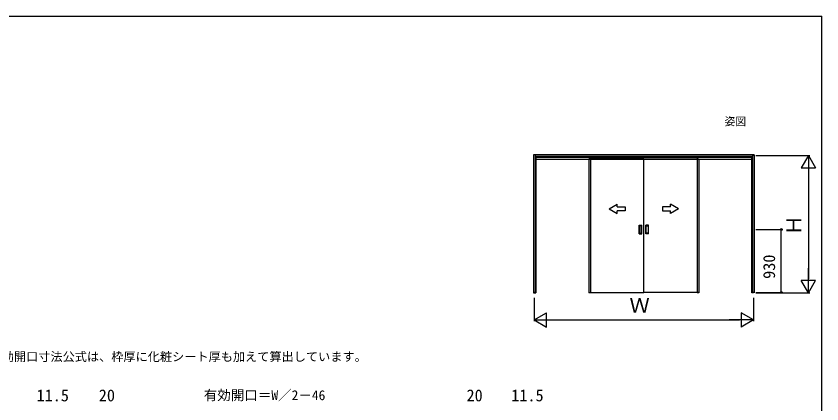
# Model space of a CAD drawing. Units: millimetres, scale not verified. Extents: x -525 to 525, y -783 to 779.
# Drawn here: x -71 to 525, y 460 to 747 of the extents above; entities that cross this region are included whole.
import ezdxf
from ezdxf.enums import TextEntityAlignment as Align

# ---------------------------------------------------------------- set-up
doc = ezdxf.new("R2010")
doc.units = ezdxf.units.MM
doc.header["$LTSCALE"] = 4
for name, color, linetype in [('0-2_USER1', 3, 'Continuous'), ('0-7_YKK_A1', 4, 'Continuous'), ('0-8_YKK_D', 6, 'Continuous'), ('0-9_YKK_ZWAK', 7, 'Continuous')]:
    doc.layers.add(name, color=color, linetype=linetype)
doc.styles.add('ＭＳ ゴシック', font='')
doc.styles.get('ＭＳ ゴシック').set_extended_font_data('MS Gothic')

msp = doc.modelspace()

# ---------------------------------------------------------------- linework, layer by layer
at = {"layer": '0-7_YKK_A1'}
for p, q in [((311.75, 644.122), (311.75, 541.972)), ((475.1, 644.122), (311.75, 644.122)), ((312.95, 644.122), (312.95, 541.972)), ((473.9, 644.122), (473.9, 541.972)), ((475.1, 644.122), (475.1, 541.972)), ((473.9, 642.922), (312.95, 642.922)), ((313.45, 642.922), (313.45, 541.972)), ((313.45, 642.422), (473.4, 642.422)), ((313.45, 640.922), (473.4, 640.922)), ((352.725, 641.122), (352.725, 541.972)), ((393.425, 641.122), (352.725, 641.122)), ((353.925, 642.422), (353.925, 541.972)), ((393.425, 542.372), (393.425, 641.122)), ((393.425, 641.122), (434.125, 641.122)), ((432.925, 642.422), (432.925, 541.972)), ((434.125, 641.122), (434.125, 541.972)), ((473.4, 541.972), (473.4, 642.922)), ((475.1, 643.622), (474.6, 643.622)), ((367.725, 604.143), (373.725, 607.607)), ((367.725, 604.143), (373.725, 600.678)), ((373.725, 605.643), (373.725, 607.607)), ((373.725, 600.678), (373.725, 602.643)), ((419.125, 604.143), (413.125, 607.607)), ((413.125, 605.643), (413.125, 607.607)), ((419.125, 604.143), (413.125, 600.678)), ((413.125, 600.678), (413.125, 602.643)), ((389.875, 585.672), (389.875, 592.072)), ((389.925, 592.122), (391.925, 592.122)), ((390.175, 591.572), (390.175, 586.172)), ((391.625, 591.622), (390.225, 591.622)), ((391.675, 586.172), (391.675, 591.572)), ((391.975, 585.672), (391.975, 592.072)), ((394.875, 585.672), (394.875, 592.072)), ((396.925, 592.122), (394.925, 592.122)), ((395.175, 586.172), (395.175, 591.572)), ((395.225, 591.622), (396.625, 591.622)), ((396.675, 591.572), (396.675, 586.172)), ((396.975, 585.672), (396.975, 592.072)), ((389.925, 585.622), (391.925, 585.622)), ((390.225, 586.122), (391.625, 586.122)), ((396.925, 585.622), (394.925, 585.622)), ((396.625, 586.122), (395.225, 586.122)), ((396.983, 588.872), (396.969, 588.872)), ((312.25, 542.7), (312.25, 541.972)), ((434.125, 542.372), (393.425, 542.372)), ((474.6, 542.7), (474.6, 541.972)), ((311.75, 541.972), (313.45, 541.972)), ((313.45, 541.972), (312.25, 541.972)), ((353.925, 541.972), (352.725, 541.972)), ((434.125, 541.972), (432.925, 541.972)), ((474.6, 541.972), (473.4, 541.972))]:
    msp.add_line(p, q, dxfattribs=at)
for points in [[(352.725, 542.372), (393.425, 542.372), (393.425, 641.122)], [(373.725, 605.643), (379.725, 605.643), (379.725, 602.643), (373.725, 602.643)], [(413.125, 605.643), (407.125, 605.643), (407.125, 602.643), (413.125, 602.643)]]:
    msp.add_lwpolyline(points, dxfattribs=at)
for centre, start, end in [((389.925, 592.072), 90, 180), ((390.225, 591.572), 90, 180), ((391.625, 591.572), 360, 90), ((391.925, 592.072), 0, 90), ((394.925, 592.072), 90, 180), ((395.225, 591.572), 90, 180), ((396.625, 591.572), 0, 90), ((396.925, 592.072), 0, 90), ((389.925, 585.672), 180, 270), ((390.225, 586.172), 180, 270), ((391.625, 586.172), 270, 360), ((391.925, 585.672), 270, 0), ((394.925, 585.672), 180, 270), ((395.225, 586.172), 180, 270), ((396.625, 586.172), 270, 0), ((396.925, 585.672), 270, 0)]:
    msp.add_arc(centre, 0.05, start, end, dxfattribs=at)
at = {"layer": '0-8_YKK_D'}
for p, q in [((476.213, 643.622), (516.1, 643.622)), ((515.1, 643.622), (509.85, 634.529)), ((515.1, 643.622), (520.35, 634.529)), ((515.1, 643.622), (515.1, 625.436)), ((509.85, 634.529), (520.35, 634.529)), ((515.1, 633.122), (515.1, 552.472)), ((476.213, 588.872), (496.1, 588.872)), ((495.1, 542.372), (495.1, 588.872)), ((515.1, 541.972), (515.1, 560.159)), ((515.1, 541.972), (509.85, 551.065)), ((520.35, 551.065), (509.85, 551.065)), ((515.1, 541.972), (520.35, 551.065)), ((476.213, 542.372), (496.1, 542.372)), ((312.25, 538.422), (312.25, 520.972)), ((474.6, 538.422), (474.6, 520.972)), ((476.213, 541.972), (516.1, 541.972)), ((312.25, 521.972), (321.343, 527.222)), ((321.343, 516.722), (321.343, 527.222)), ((474.6, 521.972), (465.507, 527.222)), ((465.507, 527.222), (465.507, 516.722)), ((312.25, 521.972), (321.343, 516.722)), ((312.25, 521.972), (330.437, 521.972)), ((322.75, 521.972), (464.1, 521.972)), ((474.6, 521.972), (456.413, 521.972)), ((474.6, 521.972), (465.507, 516.722))]:
    msp.add_line(p, q, dxfattribs=at)
for centre in [(495.1, 588.872), (495.1, 542.372)]:
    msp.add_circle(centre, 0.637, dxfattribs=at)
at = {"layer": '0-9_YKK_ZWAK'}
msp.add_line((-524.9, 746.7), (525.1, 746.7), dxfattribs=at)
msp.add_lwpolyline([(-524.9, -783.3), (525.1, -783.3), (525.1, 746.7)], dxfattribs=at)

# ---------------------------------------------------------------- texts
at = {"layer": '0-2_USER1', "style": 'ＭＳ ゴシック'}
for s, height, p in [('姿図', 5.865, (453.1, 664.122)), ('※有効開口寸法公式は、枠厚に化粧シート厚も加えて算出しています。', 6.598, (-99.492, 489.511))]:
    msp.add_text(s, height=height, dxfattribs=at).set_placement(p, align=Align.BOTTOM_LEFT)
at = {"layer": '0-8_YKK_D', "style": 'ＭＳ ゴシック'}
for s, height, p in [('Ｈ', 11, (513.1, 584.445)), ('930', 8.798, (493.1, 552.361))]:
    msp.add_text(s, height=height, rotation=90, dxfattribs=at).set_placement(p, align=Align.BOTTOM_LEFT)
for s, height, p in [('Ｗ', 11, (382.772, 523.972)), ('有効開口＝W／2－46', 7.331, (67.922, 460.425)), ('11.5', 8.798, (-55.753, 459.118)), ('20', 8.798, (-9.726, 459.118)), ('20', 8.798, (262.274, 459.118)), ('11.5', 8.798, (295.347, 459.118))]:
    msp.add_text(s, height=height, dxfattribs=at).set_placement(p, align=Align.BOTTOM_LEFT)

doc.saveas('drawing.dxf')
